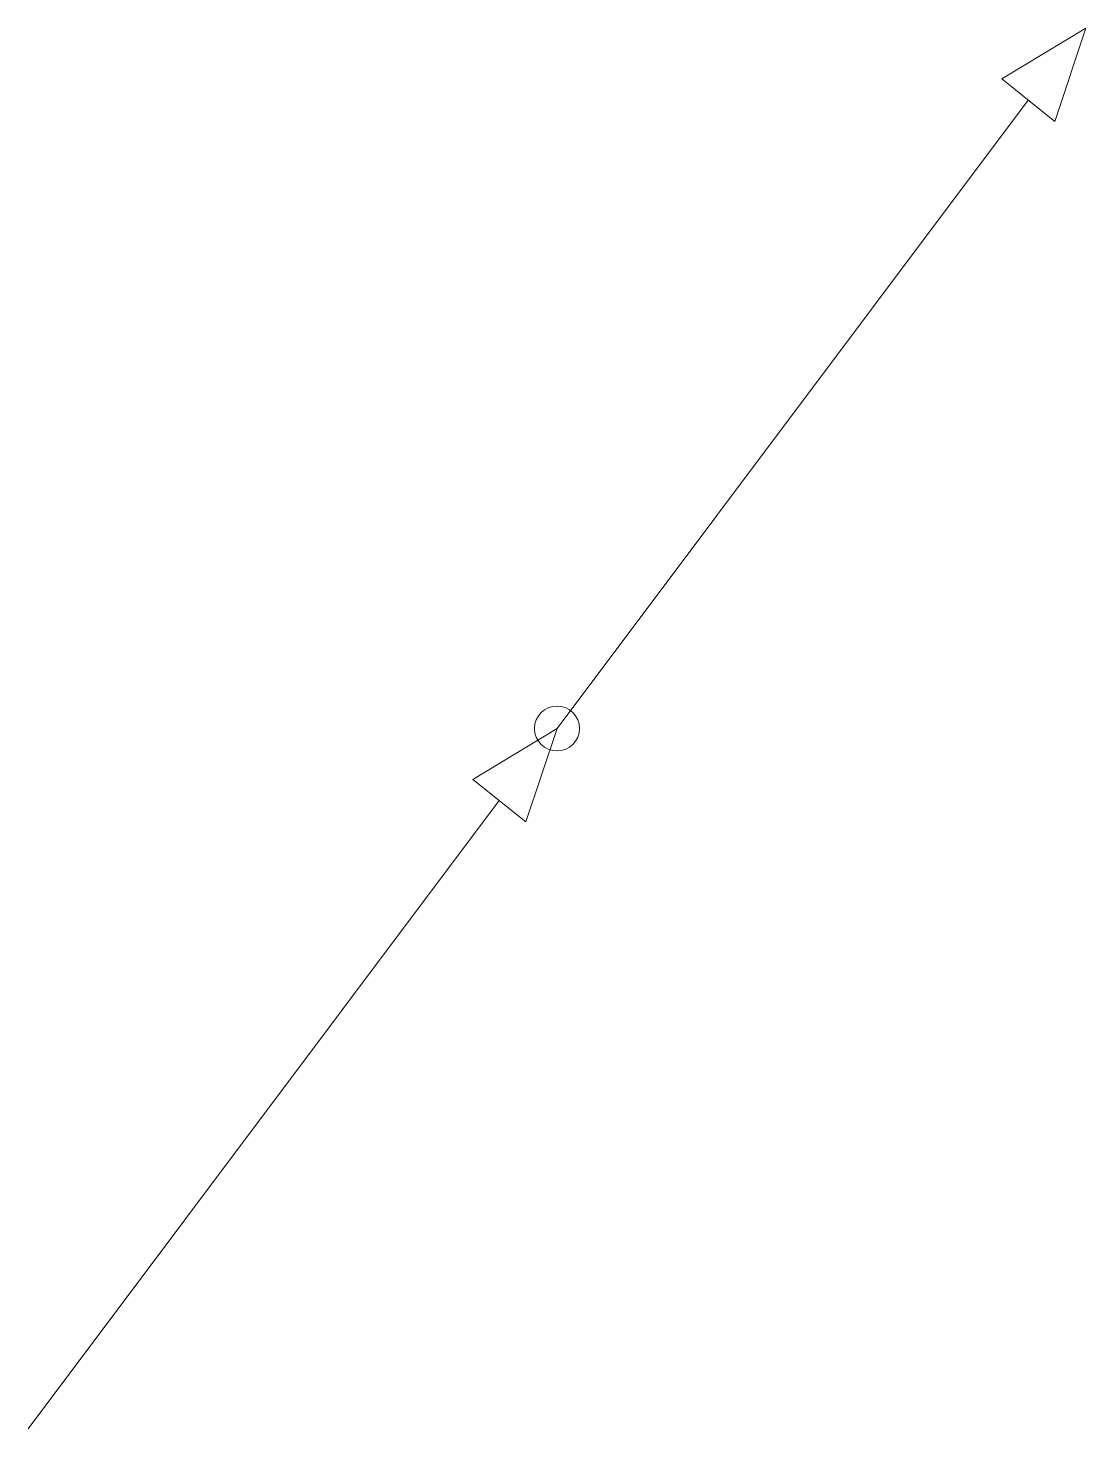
# Model space of a CAD drawing. Extents: x -10.2 to 10.2, y -13.5 to 13.5.
import ezdxf

# ---------------------------------------------------------------- set-up
doc = ezdxf.new("R2010")
doc.units = 0
doc.layers.get('0').update_dxf_attribs({"linetype": 'CONTINUOUS', "lineweight": 0})

msp = doc.modelspace()

# ---------------------------------------------------------------- linework, layer by layer
for p, q in [((10.2, 13.5), (8.576, 12.52)), ((10.2, 13.5), (9.6, 11.7)), ((9.6, 11.7), (8.576, 12.52)), ((0, 0), (9.084, 12.112)), ((0, 0), (-1.624, -0.98)), ((0, 0), (-0.6, -1.8)), ((-0.6, -1.8), (-1.624, -0.98)), ((-10.2, -13.5), (-1.116, -1.388))]:
    msp.add_line(p, q)
msp.add_circle((0, 0), 0.433)

doc.saveas('drawing.dxf')
